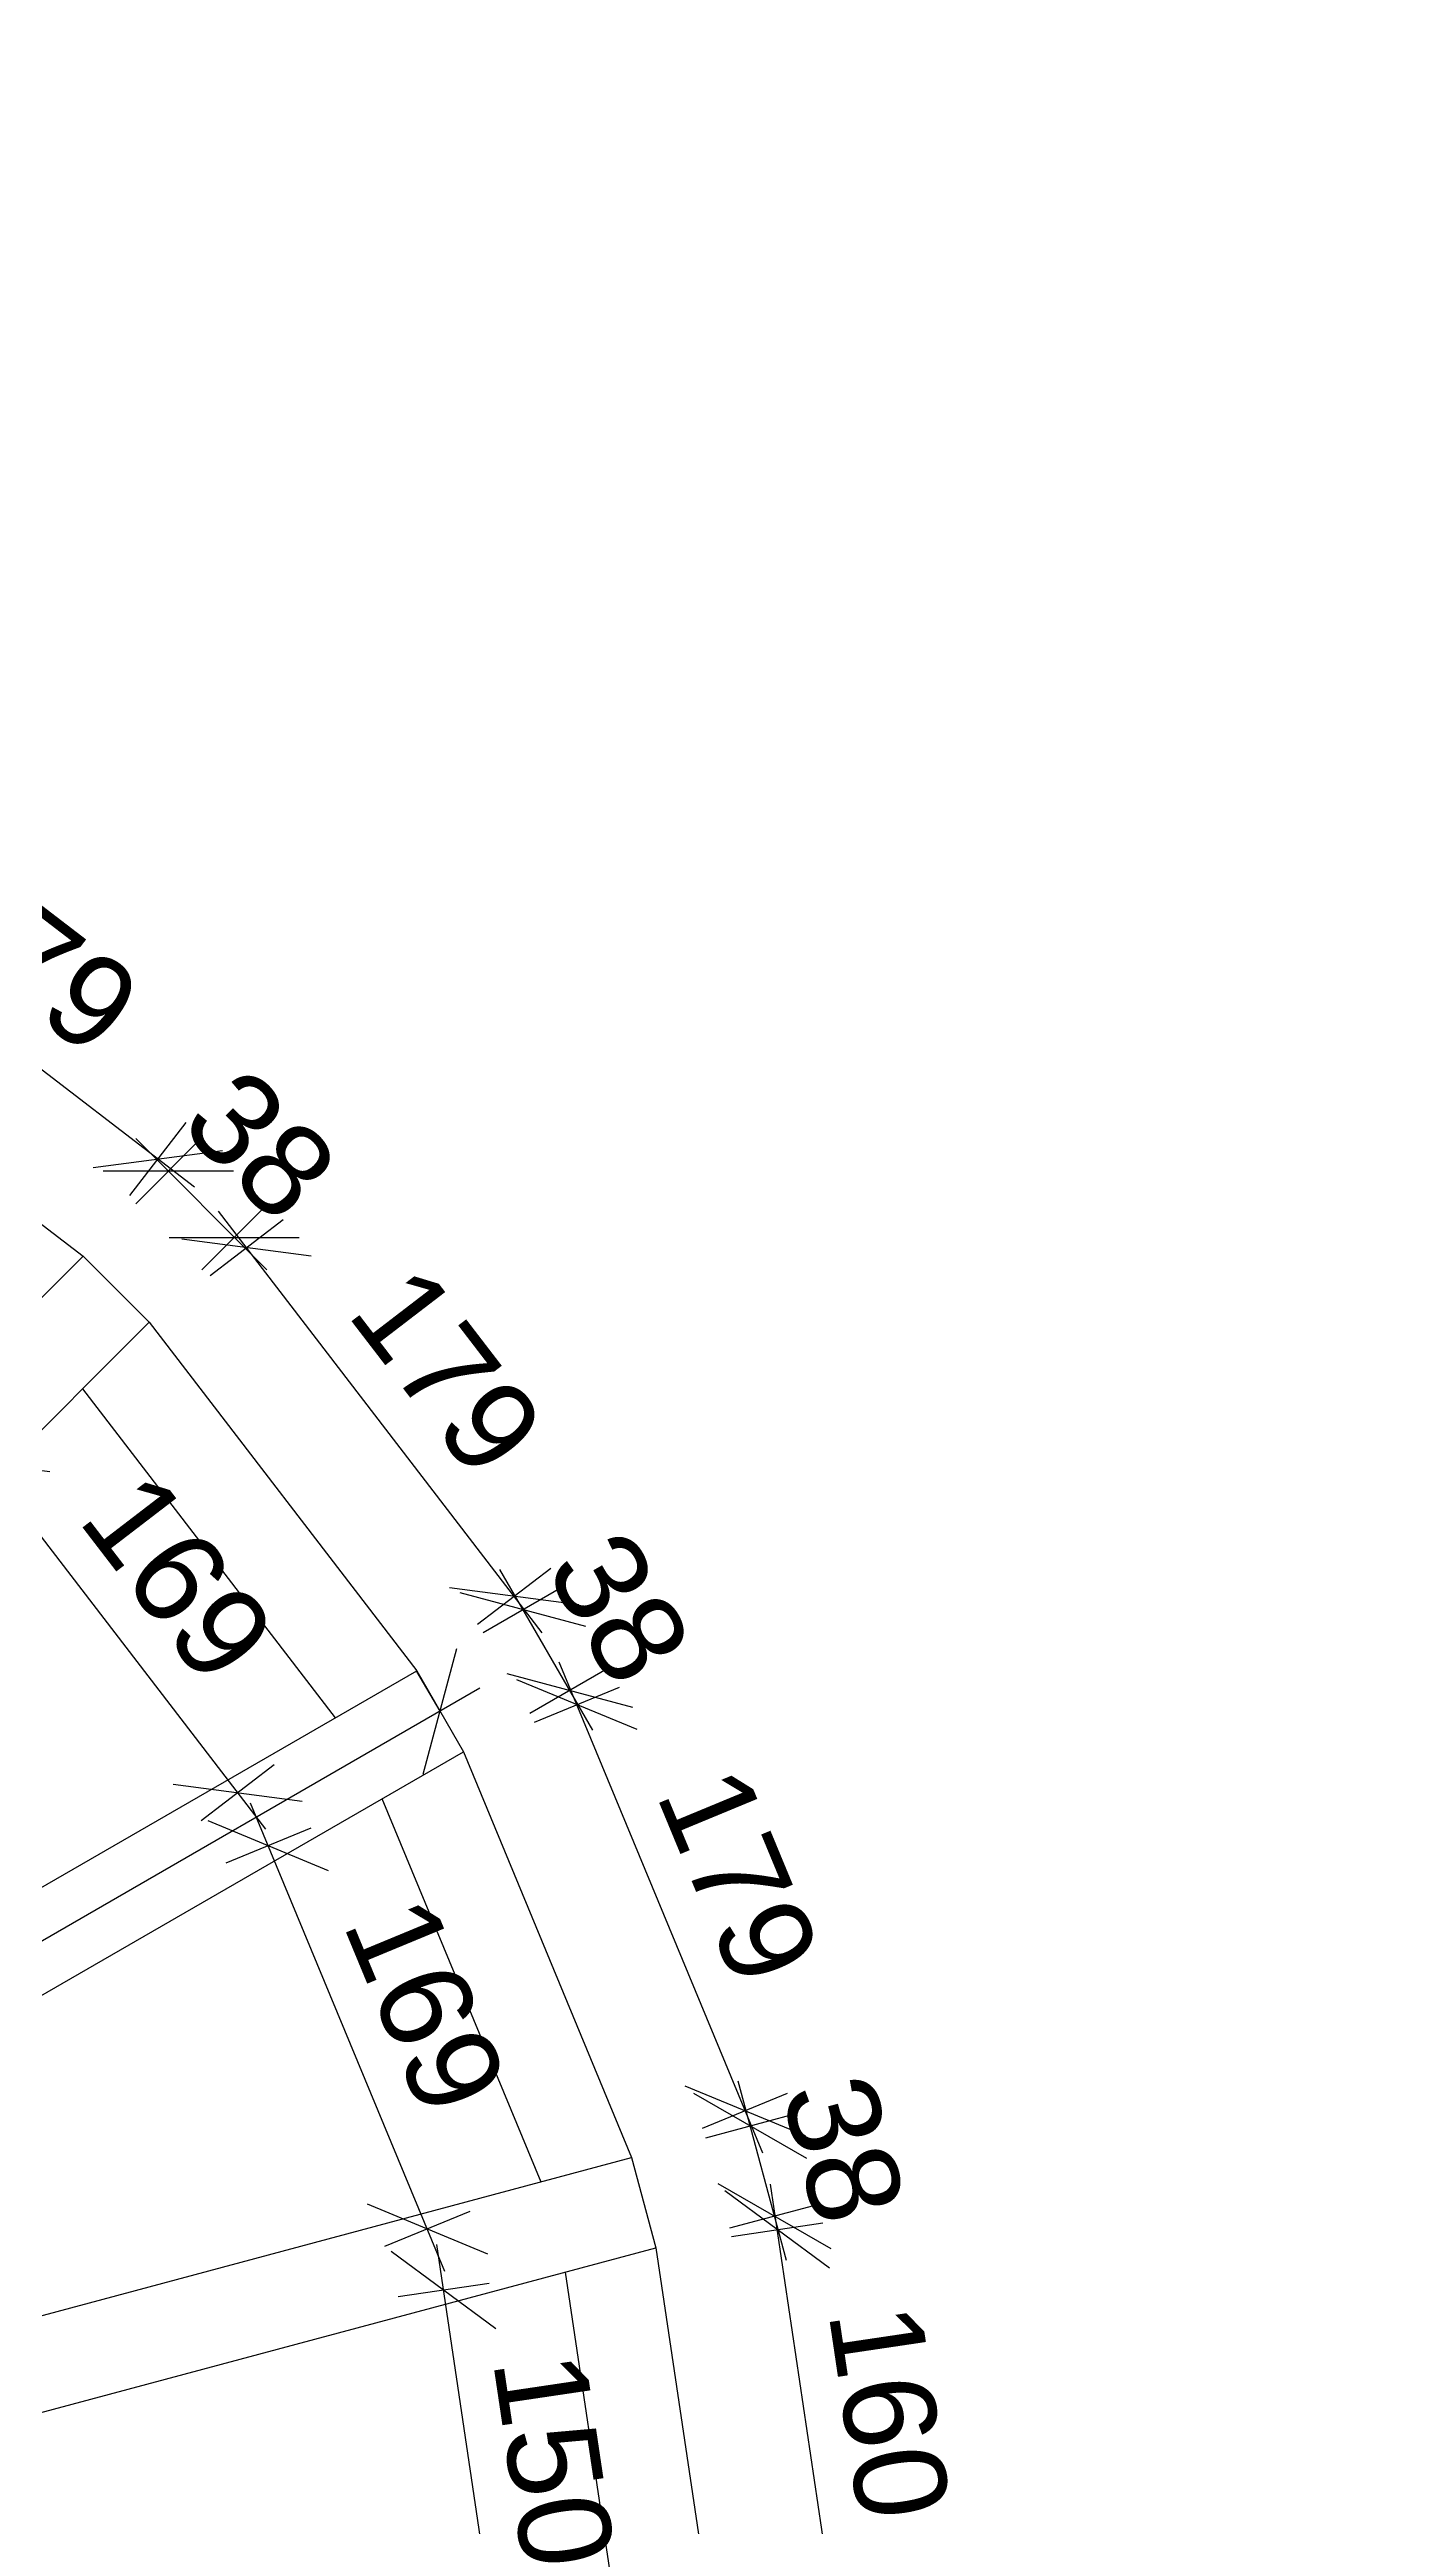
# Model space of a CAD drawing. Header units: millimetres. Extents: x -96270 to 80902, y -48795 to -34727.
# Drawn here: x 66746 to 67289, y -37668 to -36659 of the extents above; entities that cross this region are included whole.
import ezdxf
from ezdxf import colors
from ezdxf.entities.mleader import LeaderData, LeaderLine
from ezdxf.math import Vec2, Vec3

# ---------------------------------------------------------------- set-up
doc = ezdxf.new("R2010")
doc.units = ezdxf.units.MM
doc.layers.get('0').update_dxf_attribs({"lineweight": 25})
doc.layers.add('Mållinje (Afsætning af mål)', color=4, linetype='Continuous', lineweight=9)
doc.layers.add('Tyk fuldstregslinje (Optegning)', color=7, linetype='Continuous', lineweight=30)
doc.styles.add('Annotative', font='arial.ttf')
doc.dimstyles.new('Annotative', dxfattribs={"dimscale": 0, "dimtxt": 2.5, "dimasz": 2.5, "dimexe": 1.25, "dimexo": 1, "dimgap": 1, "dimtad": 1, "dimdec": 0, "dimzin": 0, "dimtxsty": 'Annotative', "dimblk": 'OBLIQUE', "dimcen": 1, "dimdle": 1.25, "dimadec": 0, "dimazin": 0, "dimtfac": 1, "dimtdec": 0, "dimtofl": 0, "dimtmove": 0, "dimatfit": 3, "dimfxl": 1.25, "dimfxlon": 1, "dimtolj": 1, "dimtzin": 0, "dimarcsym": 0})

# ---------------------------------------------------------------- blocks, each defined once
blk = doc.blocks.new('_Oblique')
at = {"color": 0, "linetype": 'ByBlock', "lineweight": -2}
blk.add_line((-0.5, -0.5), (0.5, 0.5), dxfattribs=at)
blk = doc.blocks.new('*D734')
at = {"layer": 'Defpoints', "color": 0, "transparency": 16777216}
for p in [(66993.1, -37554.4), (67042.6, -37547), (67016.7, -37712.8)]:
    blk.add_point(p, dxfattribs=at)
at = {"layer": 'Mållinje (Afsætning af mål)', "color": 0, "lineweight": -2, "transparency": 16777216}
for p, q in [((67068.9, -37724), (67039.8, -37528.5)), ((67024, -37549.8), (67061.1, -37544.3)), ((67047.6, -37708.2), (67084.7, -37702.7))]:
    blk.add_line(p, q, dxfattribs=at)
at = {"layer": 'Mållinje (Afsætning af mål)', "color": 0, "lineweight": -2, "transparency": 16777216, "xscale": 37.5, "yscale": 37.5, "zscale": 37.5}
for p, rotation in [((67042.6, -37547), 98.46441206410172), ((67066.1, -37705.5), 278.4644120641017)]:
    blk.add_blockref('_Oblique', p, dxfattribs=dict(at, rotation=rotation))
at = {"layer": 'Mållinje (Afsætning af mål)', "color": 0, "transparency": 16777216, "insert": (67088.1, -37621.2), "char_height": 37.5, "attachment_point": 5, "rotation": 278.4644, "style": 'Annotative'}
blk.add_mtext('\\A1;160', dxfattribs=at)
blk = doc.blocks.new('*D736')
at = {"layer": 'Defpoints', "color": 0, "transparency": 16777216}
for p in [(66961, -37333.2), (66914.8, -37352.4), (66983.3, -37517.7)]:
    blk.add_point(p, dxfattribs=at)
at = {"layer": 'Mållinje (Afsætning af mål)', "color": 0, "lineweight": -2, "transparency": 16777216}
for p, q in [((67036.7, -37515.9), (66953.8, -37315.9)), ((66943.7, -37340.4), (66978.3, -37326.1)), ((67012.2, -37505.7), (67046.8, -37491.4))]:
    blk.add_line(p, q, dxfattribs=at)
at = {"layer": 'Mållinje (Afsætning af mål)', "color": 0, "lineweight": -2, "transparency": 16777216, "xscale": 37.5, "yscale": 37.5, "zscale": 37.5}
for p, rotation in [((66961, -37333.2), 112.4999999999997), ((67029.5, -37498.6), 292.4999999999997)]:
    blk.add_blockref('_Oblique', p, dxfattribs=dict(at, rotation=rotation))
at = {"layer": 'Mållinje (Afsætning af mål)', "color": 0, "transparency": 16777216, "insert": (67026.8, -37402.8), "char_height": 37.5, "attachment_point": 5, "rotation": 292.5, "style": 'Annotative'}
blk.add_mtext('\\A1;179', dxfattribs=at)
blk = doc.blocks.new('*D665')
at = {"layer": 'Defpoints', "color": 0, "transparency": 16777216}
for p in [(67031.6, -37504.8), (66983.3, -37517.7), (66993.1, -37554.4)]:
    blk.add_point(p, dxfattribs=at)
at = {"layer": 'Mållinje (Afsætning af mål)', "color": 0, "lineweight": -2, "transparency": 16777216}
for p, q in [((67046.3, -37559.6), (67026.7, -37486.6)), ((67013.5, -37509.6), (67049.7, -37499.9)), ((67023.3, -37546.3), (67059.5, -37536.6))]:
    blk.add_line(p, q, dxfattribs=at)
at = {"layer": 'Mållinje (Afsætning af mål)', "color": 0, "lineweight": -2, "transparency": 16777216, "xscale": 37.5, "yscale": 37.5, "zscale": 37.5}
for p, rotation in [((67031.6, -37504.8), 105.0000000000065), ((67041.4, -37541.5), 285.0000000000064)]:
    blk.add_blockref('_Oblique', p, dxfattribs=dict(at, rotation=rotation))
at = {"layer": 'Mållinje (Afsætning af mål)', "color": 0, "transparency": 16777216, "insert": (67069.5, -37514.3), "char_height": 37.5, "attachment_point": 5, "rotation": 285, "style": 'Annotative'}
blk.add_mtext('\\A1;38', dxfattribs=at)
blk = doc.blocks.new('*D666')
at = {"layer": 'Defpoints', "color": 0, "transparency": 16777216}
for p in [(66939.1, -37294.5), (66895.8, -37319.5), (66914.8, -37352.4)]:
    blk.add_point(p, dxfattribs=at)
at = {"layer": 'Mållinje (Afsætning af mål)', "color": 0, "lineweight": -2, "transparency": 16777216}
for p, q in [((66967.5, -37343.6), (66929.7, -37278.2)), ((66922.9, -37303.8), (66955.3, -37285.1)), ((66941.9, -37336.7), (66974.3, -37318))]:
    blk.add_line(p, q, dxfattribs=at)
at = {"layer": 'Mållinje (Afsætning af mål)', "color": 0, "lineweight": -2, "transparency": 16777216, "xscale": 37.5, "yscale": 37.5, "zscale": 37.5}
for p, rotation in [((66939.1, -37294.5), 119.9999999999966), ((66958.1, -37327.4), 299.9999999999966)]:
    blk.add_blockref('_Oblique', p, dxfattribs=dict(at, rotation=rotation))
at = {"layer": 'Mållinje (Afsætning af mål)', "color": 0, "transparency": 16777216, "insert": (66978.2, -37293.8), "char_height": 37.5, "attachment_point": 5, "rotation": 300, "style": 'Annotative'}
blk.add_mtext('\\A1;38', dxfattribs=at)
blk = doc.blocks.new('*D667')
at = {"layer": 'Defpoints', "color": 0, "transparency": 16777216}
for p in [(66826.5, -37147.1), (66786.9, -37177.5), (66895.8, -37319.5)]:
    blk.add_point(p, dxfattribs=at)
at = {"layer": 'Mållinje (Afsætning af mål)', "color": 0, "lineweight": -2, "transparency": 16777216}
for p, q in [((66946.9, -37303.9), (66815.1, -37132.2)), ((66811.7, -37158.5), (66841.4, -37135.6)), ((66920.6, -37300.4), (66950.4, -37277.6))]:
    blk.add_line(p, q, dxfattribs=at)
at = {"layer": 'Mållinje (Afsætning af mål)', "color": 0, "lineweight": -2, "transparency": 16777216, "xscale": 37.5, "yscale": 37.5, "zscale": 37.5}
for p, rotation in [((66826.5, -37147.1), 127.5000000000022), ((66935.5, -37289), 307.5000000000022)]:
    blk.add_blockref('_Oblique', p, dxfattribs=dict(at, rotation=rotation))
at = {"layer": 'Mållinje (Afsætning af mål)', "color": 0, "transparency": 16777216, "insert": (66908.1, -37197.3), "char_height": 37.5, "attachment_point": 5, "rotation": 307.5, "style": 'Annotative'}
blk.add_mtext('\\A1;179', dxfattribs=at)
blk = doc.blocks.new('*D668')
at = {"layer": 'Defpoints', "color": 0, "transparency": 16777216}
for p in [(66794.7, -37116), (66760, -37150.6), (66786.9, -37177.5)]:
    blk.add_point(p, dxfattribs=at)
at = {"layer": 'Mållinje (Afsætning af mål)', "color": 0, "lineweight": -2, "transparency": 16777216}
for p, q in [((66781.4, -37129.2), (66807.9, -37102.7)), ((66834.8, -37156.1), (66781.4, -37102.7)), ((66808.3, -37156.1), (66834.8, -37129.6))]:
    blk.add_line(p, q, dxfattribs=at)
at = {"layer": 'Mållinje (Afsætning af mål)', "color": 0, "lineweight": -2, "transparency": 16777216, "xscale": 37.5, "yscale": 37.5, "zscale": 37.5}
for p, rotation in [((66794.7, -37116), 135.0000000000078), ((66821.5, -37142.9), 315.0000000000078)]:
    blk.add_blockref('_Oblique', p, dxfattribs=dict(at, rotation=rotation))
at = {"layer": 'Mållinje (Afsætning af mål)', "color": 0, "transparency": 16777216, "insert": (66832.2, -37105.3), "char_height": 37.5, "attachment_point": 5, "rotation": 315, "style": 'Annotative'}
blk.add_mtext('\\A1;38', dxfattribs=at)
blk = doc.blocks.new('*D669')
at = {"layer": 'Defpoints', "color": 0, "transparency": 16777216}
for p in [(66648.5, -37002), (66618, -37041.7), (66760, -37150.6)]:
    blk.add_point(p, dxfattribs=at)
at = {"layer": 'Mållinje (Afsætning af mål)', "color": 0, "lineweight": -2, "transparency": 16777216}
for p, q in [((66805.3, -37122.4), (66633.6, -36990.6)), ((66637.1, -37016.9), (66659.9, -36987.2)), ((66779, -37125.8), (66801.9, -37096.1))]:
    blk.add_line(p, q, dxfattribs=at)
at = {"layer": 'Mållinje (Afsætning af mål)', "color": 0, "lineweight": -2, "transparency": 16777216, "xscale": 37.5, "yscale": 37.5, "zscale": 37.5}
for p, rotation in [((66648.5, -37002), 142.4999999999954), ((66790.4, -37111), 322.4999999999954)]:
    blk.add_blockref('_Oblique', p, dxfattribs=dict(at, rotation=rotation))
at = {"layer": 'Mållinje (Afsætning af mål)', "color": 0, "transparency": 16777216, "insert": (66740.2, -37029.4), "char_height": 37.5, "attachment_point": 5, "rotation": 322.5, "style": 'Annotative'}
blk.add_mtext('\\A1;179', dxfattribs=at)
blk = doc.blocks.new('*D743')
at = {"layer": 'Defpoints', "color": 0, "transparency": 16777216}
for p in [(66956.2, -37564.3), (66906.7, -37571.7), (66978.3, -37712.8)]:
    blk.add_point(p, dxfattribs=at)
at = {"layer": 'Mållinje (Afsætning af mål)', "color": 0, "lineweight": -2, "transparency": 16777216}
for p, q in [((66931.6, -37738.7), (66904, -37553.1)), ((66925.3, -37568.9), (66888.2, -37574.4)), ((66947.4, -37717.4), (66910.3, -37722.9))]:
    blk.add_line(p, q, dxfattribs=at)
at = {"layer": 'Mållinje (Afsætning af mål)', "color": 0, "lineweight": -2, "transparency": 16777216, "xscale": 37.5, "yscale": 37.5, "zscale": 37.5}
for p, rotation in [((66906.7, -37571.7), 98.46441206409446), ((66928.8, -37720.2), 278.4644120640945)]:
    blk.add_blockref('_Oblique', p, dxfattribs=dict(at, rotation=rotation))
at = {"layer": 'Mållinje (Afsætning af mål)', "color": 0, "transparency": 16777216, "insert": (66951.5, -37640.9), "char_height": 37.5, "attachment_point": 5, "rotation": 278.4644, "style": 'Annotative'}
blk.add_mtext('\\A1;150', dxfattribs=at)
blk = doc.blocks.new('*D744')
at = {"layer": 'Defpoints', "color": 0, "transparency": 16777216}
for p in [(66881.6, -37371.5), (66835.4, -37390.7), (66946.3, -37527.6)]:
    blk.add_point(p, dxfattribs=at)
at = {"layer": 'Mållinje (Afsætning af mål)', "color": 0, "lineweight": -2, "transparency": 16777216}
for p, q in [((66907.2, -37564.1), (66828.2, -37373.3)), ((66852.7, -37383.5), (66818.1, -37397.8)), ((66917.4, -37539.6), (66882.7, -37553.9))]:
    blk.add_line(p, q, dxfattribs=at)
at = {"layer": 'Mållinje (Afsætning af mål)', "color": 0, "lineweight": -2, "transparency": 16777216, "xscale": 37.5, "yscale": 37.5, "zscale": 37.5}
for p, rotation in [((66835.4, -37390.7), 112.4999999999958), ((66900.1, -37546.7), 292.4999999999957)]:
    blk.add_blockref('_Oblique', p, dxfattribs=dict(at, rotation=rotation))
at = {"layer": 'Mållinje (Afsætning af mål)', "color": 0, "transparency": 16777216, "insert": (66899.3, -37455.6), "char_height": 37.5, "attachment_point": 5, "rotation": 292.5, "style": 'Annotative'}
blk.add_mtext('\\A1;169', dxfattribs=at)
blk = doc.blocks.new('*D745')
at = {"layer": 'Defpoints', "color": 0, "transparency": 16777216}
for p in [(66759.8, -37204.6), (66720.1, -37235), (66862.6, -37338.6)]:
    blk.add_point(p, dxfattribs=at)
at = {"layer": 'Mållinje (Afsætning af mål)', "color": 0, "lineweight": -2, "transparency": 16777216}
for p, q in [((66735, -37223.6), (66705.2, -37246.5)), ((66834.4, -37383.9), (66708.7, -37220.2)), ((66837.8, -37357.7), (66808.1, -37380.5))]:
    blk.add_line(p, q, dxfattribs=at)
at = {"layer": 'Mållinje (Afsætning af mål)', "color": 0, "lineweight": -2, "transparency": 16777216, "xscale": 37.5, "yscale": 37.5, "zscale": 37.5}
for p, rotation in [((66720.1, -37235), 127.500000000001), ((66822.9, -37369.1), 307.500000000001)]:
    blk.add_blockref('_Oblique', p, dxfattribs=dict(at, rotation=rotation))
at = {"layer": 'Mållinje (Afsætning af mål)', "color": 0, "transparency": 16777216, "insert": (66798.6, -37281.3), "char_height": 37.5, "attachment_point": 5, "rotation": 307.5, "style": 'Annotative'}
blk.add_mtext('\\A1;169', dxfattribs=at)
blk = doc.blocks.new('*D750')
at = {"layer": 'Defpoints', "color": 0, "transparency": 16777216}
for p in [(66905.3, -37335.9), (66385.2, -37636.2), (66385.2, -37636.2)]:
    blk.add_point(p, dxfattribs=at)
at = {"layer": 'Mållinje (Afsætning af mål)', "color": 0, "lineweight": -2, "transparency": 16777216}
for p, q in [((66905.3, -37335.9), (66895.9, -37319.7)), ((66921.5, -37326.5), (66369, -37645.6)), ((66385.2, -37636.2), (66375.8, -37620))]:
    blk.add_line(p, q, dxfattribs=at)
at = {"layer": 'Mållinje (Afsætning af mål)', "color": 0, "lineweight": -2, "transparency": 16777216, "xscale": 37.5, "yscale": 37.5, "zscale": 37.5}
for p, rotation in [((66905.3, -37335.9), 30.0000000000023), ((66385.2, -37636.2), 210.0000000000023)]:
    blk.add_blockref('_Oblique', p, dxfattribs=dict(at, rotation=rotation))
at = {"layer": 'Mållinje (Afsætning af mål)', "color": 0, "transparency": 16777216, "insert": (66628.2, -37456.5), "char_height": 37.5, "attachment_point": 5, "rotation": 30, "style": 'Annotative'}
blk.add_mtext('\\A1;600', dxfattribs=at)

msp = doc.modelspace()

# ---------------------------------------------------------------- linework, layer by layer
at = {"layer": 'Tyk fuldstregslinje (Optegning)'}
for p, q in [((66618, -37041.7), (66760, -37150.6)), ((66335.3, -37575.3), (66760, -37150.6)), ((66760, -37150.6), (66786.9, -37177.5)), ((66362.2, -37602.2), (66786.9, -37177.5)), ((66786.9, -37177.5), (66895.8, -37319.5)), ((66759.8, -37204.6), (66862.6, -37338.6)), ((66375.7, -37619.7), (66895.8, -37319.5)), ((66895.8, -37319.5), (66914.8, -37352.4)), ((66394.7, -37652.7), (66914.8, -37352.4)), ((66914.8, -37352.4), (66983.3, -37517.7)), ((66881.6, -37371.5), (66946.3, -37527.6)), ((66403.2, -37673.1), (66983.3, -37517.7)), ((66983.3, -37517.7), (66993.1, -37554.4)), ((66413, -37709.8), (66993.1, -37554.4)), ((66993.1, -37554.4), (67016.7, -37712.8)), ((66956.2, -37564.3), (66978.3, -37712.8))]:
    msp.add_line(p, q, dxfattribs=at)

# ---------------------------------------------------------------- dimensions: what is measured, and where the dimension line sits
at = {"layer": 'Mållinje (Afsætning af mål)'}
for p1, p2, distance, picture, middle in [((66760, -37150.6), (66618, -37041.7), -50, '*D669', (66740.2, -37029.4)), ((66895.8, -37319.5), (66786.9, -37177.5), -50, '*D667', (66908.1, -37197.3)), ((66862.6, -37338.6), (66759.8, -37204.6), 50, '*D745', (66798.6, -37281.3)), ((66983.3, -37517.7), (66914.8, -37352.4), -50, '*D736', (67026.8, -37402.8)), ((66946.3, -37527.6), (66881.6, -37371.5), 50, '*D744', (66899.3, -37455.6)), ((67016.7, -37712.8), (66993.1, -37554.4), -50, '*D734', (67088.1, -37621.2)), ((66978.3, -37712.8), (66956.2, -37564.3), 50, '*D743', (66951.5, -37640.9))]:
    dim = msp.add_aligned_dim(p1=p1, p2=p2, distance=distance, dimstyle='Annotative', dxfattribs=at)
    dim.commit()
    dim.dimension.update_dxf_attribs({"geometry": picture, "text_midpoint": middle})
for base, p1, p2, angle, picture, middle in [((66794.7, -37116), (66786.9, -37177.5), (66760, -37150.6), 135, '*D668', (66808.1, -37129.4)), ((66939.1, -37294.5), (66914.8, -37352.4), (66895.8, -37319.5), 120, '*D666', (66948.6, -37310.9)), ((67031.6, -37504.8), (66993.1, -37554.4), (66983.3, -37517.7), 105, '*D665', (67036.5, -37523.1))]:
    dim = msp.add_linear_dim(base=base, p1=p1, p2=p2, angle=angle, dimstyle='Annotative', dxfattribs=at)
    dim.commit()
    dim.dimension.update_dxf_attribs({"geometry": picture, "text_midpoint": middle, "dimtype": 161})
dim = msp.add_aligned_dim(p1=(66905.3, -37335.9), p2=(66385.2, -37636.2), distance=0, text='600', dimstyle='Annotative', dxfattribs=at)
dim.commit()
dim.dimension.update_dxf_attribs({"geometry": '*D750', "text_midpoint": (66628.2, -37456.5)})

# ---------------------------------------------------------------- leaders
at = {"layer": 'Mållinje (Afsætning af mål)', "ltscale": 50}
ml = msp.add_multileader_mtext('Standard', dxfattribs=at)
ml.set_content('SPOT 6', color=256)
ml.set_leader_properties()
ml.build(insert=Vec2(0, 0))
ml.multileader.update_dxf_attribs({"text_right_attachment_type": 6, "dogleg_length": 0.36, "arrow_head_size": 200, "scale": 50})
ctx = ml.context
ctx.base_point, ctx.scale, ctx.char_height, ctx.arrow_head_size, ctx.landing_gap_size, ctx.plane_origin = Vec3(4278, -36762.1), 50, 200, 200, 100, Vec3(4009.2, -37061.1)
ctx.right_attachment = 6
notes = []
notes.append((ctx, [(0, (1, 1, 0), (4260, -36762.1), (1, 0), 18, [(0, [(4009.2, -37061.1)], 0, [])])]))
ctx.mtext.insert, ctx.mtext.width, ctx.mtext.flow_direction = Vec3(4378, -36662.1), 1473.722, 5
for ctx, leaders in notes:
    for number, flags, end, landing, length, lines in leaders:
        leader = LeaderData()
        leader.index, (leader.has_last_leader_line, leader.has_dogleg_vector, leader.attachment_direction) = number, flags
        leader.last_leader_point, leader.dogleg_vector, leader.dogleg_length = Vec3(end), Vec3(landing), length
        for number, points, colour, breaks in lines:
            line = LeaderLine()
            line.index, line.vertices, line.color, line.breaks = number, Vec3.list(points), colors.encode_raw_color(colour), breaks
            leader.lines.append(line)
        ctx.leaders.append(leader)

doc.saveas('drawing.dxf')
